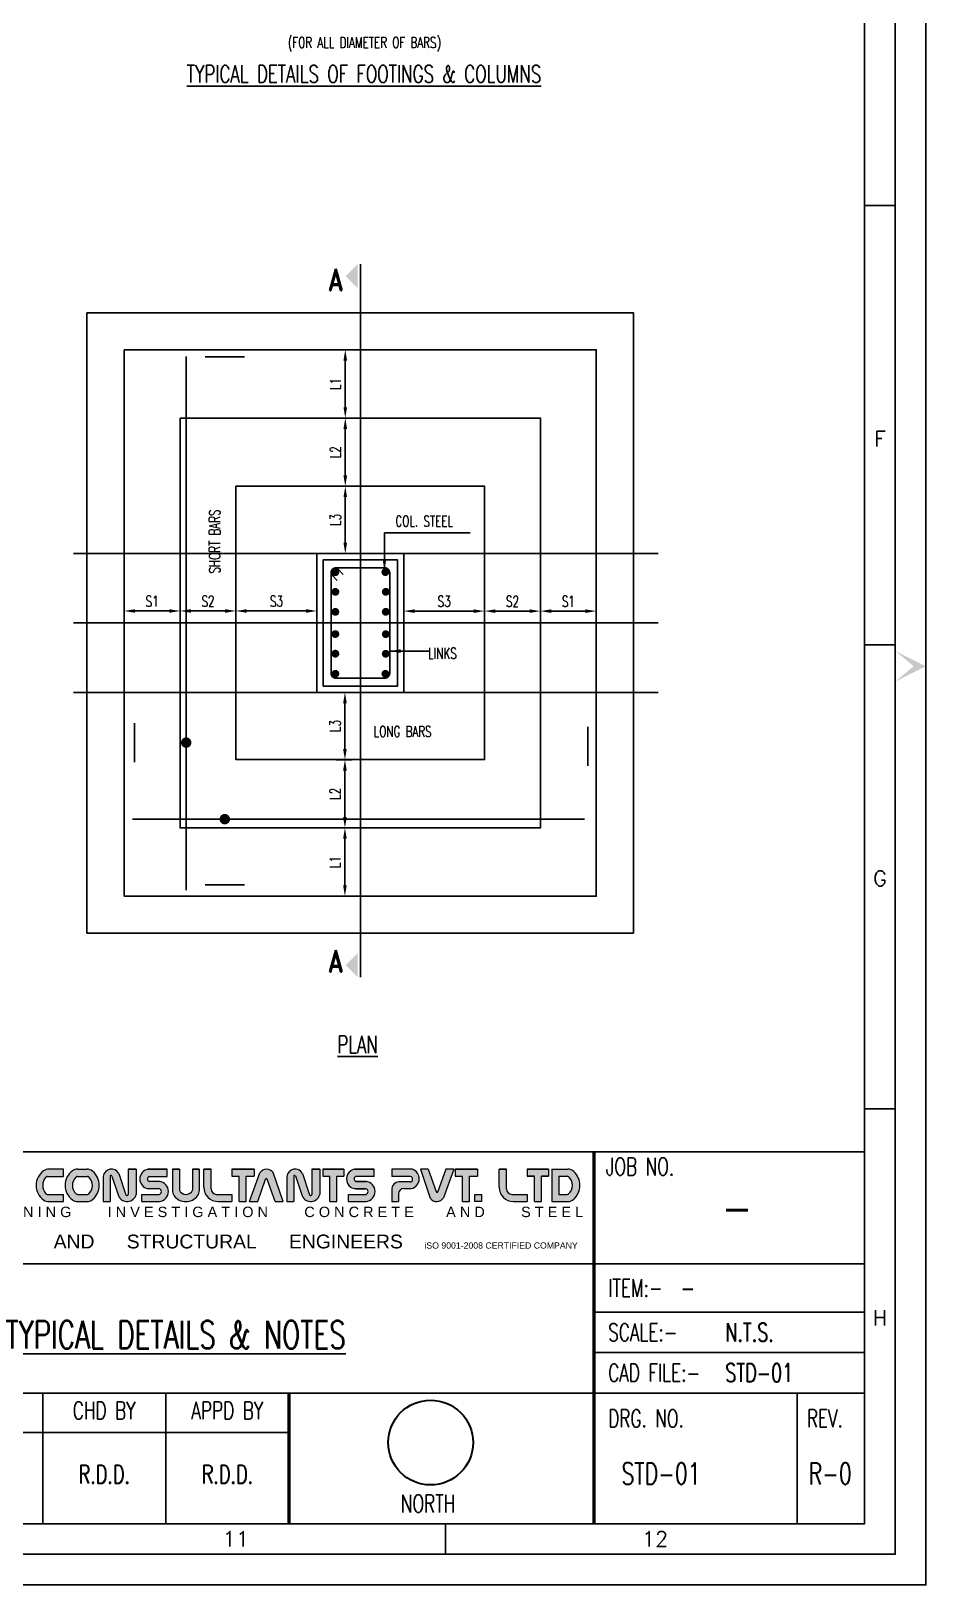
# Model space of a CAD drawing. Extents: x 520771 to 639546, y -254136 to -170582.
# Drawn here: x 618923 to 639546, y -254136 to -218305 of the extents above; entities that cross this region are included whole.
import ezdxf
from ezdxf.enums import TextEntityAlignment as Align
from ezdxf.lldxf.tags import DXFTag

# ---------------------------------------------------------------- set-up
doc = ezdxf.new("R2010")
doc.units = 0
doc.header["$LTSCALE"] = 500
doc.header["$MEASUREMENT"] = 0
doc.layers.get('DEFPOINTS').update_dxf_attribs({"color": 4})
doc.layers.add('00 ECPL LOGO', color=250, linetype='Continuous', lineweight=20)
doc.layers.add('HEADING-TXT', color=1, linetype='Continuous', lineweight=25)
for name, color, linetype in [('CEN', 8, 'CENTER'), ('COL', 1, 'Continuous'), ('DIM', 5, 'Continuous'), ('FOOT', 4, 'Continuous'), ('MISC', 5, 'Continuous'), ('PNA', 10, 'Continuous'), ('SECT', 1, 'Continuous'), ('STEEL', 6, 'Continuous'), ('TEXT', 4, 'Continuous'), ('TEXT (SHEET)', 4, 'Continuous'), ('TITLE', 4, 'Continuous'), ('TXT', 4, 'Continuous'), ('TXT1', 2, 'Continuous')]:
    doc.layers.add(name, color=color, linetype=linetype)
doc.styles.add('ROMAND', font='romand')
doc.styles.add('ROMANS', font='r.shx', dxfattribs={"width": 0.7, "bigfont": 'bigfont.shx'})
doc.styles.add('SEC. TEXT', font='arial.ttf', dxfattribs={"height": 180})
tags = doc.linetypes.add('CENTER', pattern=[2, 1.25, -0.25, 0.25, -0.25]).pattern_tags.tags
tags[10:11] = [DXFTag(74, 4), DXFTag(75, 0), DXFTag(340, '0'), DXFTag(46, 1.0), DXFTag(50, 0.0), DXFTag(44, 0.0), DXFTag(45, 0.0)]
tags[8:9] = [DXFTag(74, 4), DXFTag(75, 0), DXFTag(340, '0'), DXFTag(46, 1.0), DXFTag(50, 0.0), DXFTag(44, 0.0), DXFTag(45, 0.0)]
tags[6:7] = [DXFTag(74, 4), DXFTag(75, 0), DXFTag(340, '0'), DXFTag(46, 1.0), DXFTag(50, 0.0), DXFTag(44, 0.0), DXFTag(45, 0.0)]
tags[4:5] = [DXFTag(74, 4), DXFTag(75, 0), DXFTag(340, '0'), DXFTag(46, 1.0), DXFTag(50, 0.0), DXFTag(44, 0.0), DXFTag(45, 0.0)]
tags = doc.linetypes.add('HIDDEN', pattern=[0.375, 0.25, -0.125]).pattern_tags.tags
tags[6:7] = [DXFTag(74, 4), DXFTag(75, 0), DXFTag(340, '0'), DXFTag(46, 1.0), DXFTag(50, 0.0), DXFTag(44, 0.0), DXFTag(45, 0.0)]
tags[4:5] = [DXFTag(74, 4), DXFTag(75, 0), DXFTag(340, '0'), DXFTag(46, 1.0), DXFTag(50, 0.0), DXFTag(44, 0.0), DXFTag(45, 0.0)]
doc.dimstyles.new('dim25', dxfattribs={"dimtxt": 250, "dimasz": 250, "dimexe": 200, "dimexo": 200, "dimgap": 100, "dimtad": 1, "dimdec": 0, "dimlfac": 0.25, "dimzin": 0, "dimdsep": 46, "dimtxsty": 'ROMANS', "dimcen": 0, "dimclrd": 5, "dimclre": 5, "dimclrt": 4, "dimadec": 0, "dimazin": 0, "dimtfac": 1, "dimtdec": 0, "dimtix": 1, "dimtofl": 0, "dimtmove": 2, "dimatfit": 3, "dimfxl": 1, "dimtolj": 1, "dimtzin": 0, "dimlwd": -1, "dimlwe": -1, "dimarcsym": 0})

# ---------------------------------------------------------------- blocks, each defined once
blk = doc.blocks.new('FOLDER')
at = {"layer": 'PNA'}
for points in [[(-1250, 2500), (0, 0), (0, 1000)], [(1250, 2500), (0, 0), (0, 1000)]]:
    blk.add_solid(points, dxfattribs=at)
blk = doc.blocks.new('A1')
at = {"layer": '00 ECPL LOGO'}
h = blk.add_hatch(color=4, dxfattribs=at)
h.dxf.hatch_style = 1
h.paths.add_polyline_path([(68929, 6682), (68691, 6682, 0.154275), (68607, 6655, 0.519672), (68607, 6187, 0.154275), (68691, 6161), (68929, 6161), (68929, 6276), (68665, 6276, -0.210932), (68644, 6286, -0.385278), (68643, 6554, -0.212895), (68665, 6564), (68929, 6564)])
h.paths.add_polyline_path([(69394, 6649, 0.173792), (69302, 6682), (69155, 6682, 0.159018), (69070, 6654, 0.507969), (69070, 6189, 0.159018), (69155, 6161), (69302, 6161, 0.173792), (69394, 6194, 0.472311)])
h.paths.add_polyline_path([(69312, 6564, -0.185053), (69331, 6557, -0.445893), (69331, 6284, -0.185053), (69312, 6276), (69149, 6276, -0.185053), (69129, 6284, -0.445893), (69129, 6557, -0.185053), (69149, 6564)], flags=16)
h.paths.add_polyline_path([(69562, 6564), (69562, 6161), (69674, 6161), (69674, 6564, -0.436861), (69690, 6581, -0.319738), (69704, 6571), (69809, 6252, 0.724077), (70093, 6277), (70093, 6682), (69964, 6682), (69964, 6278, -0.755661), (69930, 6267), (69816, 6611, 0.723435)])
h.paths.add_polyline_path([(70594, 6682), (70281, 6682, 0.823713), (70281, 6367), (70466, 6367, -0.713272), (70466, 6276), (70185, 6276), (70185, 6161), (70466, 6161, 0.900309), (70466, 6484), (70304, 6484, -0.746931), (70304, 6564), (70594, 6564)])
h.paths.add_polyline_path([(70788, 6682), (70676, 6682), (70676, 6341, 0.160106), (70704, 6256, 0.505303), (71080, 6256, 0.160106), (71108, 6341), (71108, 6682), (70999, 6682), (70999, 6342, -0.621318), (70788, 6342)])
h.paths.add_polyline_path([(71299, 6682), (71181, 6682), (71181, 6392, 0.414214), (71412, 6161), (71631, 6161), (71631, 6276), (71386, 6276, -0.414214), (71299, 6363)])
h.paths.add_polyline_path([(71989, 6682), (71631, 6682), (71631, 6567), (71748, 6567), (71748, 6161), (71860, 6161), (71860, 6567), (71989, 6567)])
h.paths.add_polyline_path([(72294, 6628, 0.539211), (72081, 6621), (71915, 6161), (72046, 6161), (72170, 6522, -0.708617), (72197, 6522), (72327, 6161), (72453, 6161)])
h.paths.add_polyline_path([(72766, 6611, 0.723435), (72512, 6564), (72512, 6161), (72624, 6161), (72624, 6564, -0.723435), (72653, 6575), (72759, 6252, 0.724077), (73043, 6277), (73043, 6682), (72914, 6682), (72914, 6278, -0.755661), (72880, 6267)])
h.paths.add_polyline_path([(73430, 6682), (73090, 6682), (73090, 6567), (73206, 6567), (73206, 6161), (73319, 6161), (73319, 6567), (73430, 6567)])
h.paths.add_polyline_path([(73915, 6682), (73623, 6682, 0.157568), (73539, 6654, 0.511532), (73539, 6394, 0.157569), (73623, 6367), (73786, 6367, -0.713272), (73786, 6276), (73506, 6276), (73506, 6161), (73786, 6161, 0.900308), (73786, 6484), (73630, 6484), (73624, 6484, -0.722204), (73624, 6567), (73915, 6567)])
h = blk.add_hatch(color=4, dxfattribs=at)
h.dxf.hatch_style = 1
h.paths.add_polyline_path([(74531, 6682), (74198, 6682), (74198, 6564), (74501, 6564, -0.270444), (74526, 6549, -0.26297), (74526, 6491, -0.270444), (74501, 6476), (74314, 6476, 0.414214), (74198, 6360), (74198, 6161), (74307, 6161), (74307, 6283, -0.414214), (74393, 6370), (74515, 6370, 0.757811)])
h.paths.add_polyline_path([(74784, 6682), (74659, 6682), (74818, 6215, 0.539211), (75030, 6221), (75196, 6682), (75065, 6682), (74941, 6320, -0.708617), (74914, 6320)])
h.paths.add_polyline_path([(75574, 6682), (75217, 6682), (75217, 6567), (75333, 6567), (75333, 6161), (75446, 6161), (75446, 6567), (75574, 6567)])
h.paths.add_polyline_path([(76042, 6682), (75924, 6682), (75924, 6392, 0.414214), (76155, 6161), (76374, 6161), (76374, 6276), (76129, 6276, -0.414214), (76042, 6363)])
h.paths.add_polyline_path([(75638, 6276), (75531, 6276), (75531, 6161), (75638, 6161)])
h = blk.add_hatch(color=4, dxfattribs=at)
h.dxf.hatch_style = 1
h.paths.add_polyline_path([(76374, 6682), (76374, 6567), (76490, 6567), (76490, 6161), (76603, 6161), (76603, 6567), (76715, 6567), (76715, 6682)])
h.paths.add_polyline_path([(76771, 6682), (76771, 6161), (77026, 6161, 0.189446), (77124, 6199, 0.435754), (77124, 6643, 0.189446), (77026, 6682)])
h.paths.add_polyline_path([(77029, 6567, -0.519112), (77029, 6276), (76881, 6276), (76881, 6567)], flags=16)
at = {"color": 1}
for p, q in [((81794, 6959), (1969, 6959)), ((64792, 5159), (81794, 5159)), ((64792, 3084), (81794, 3084)), ((64792, 2451), (72548, 2451))]:
    blk.add_line(p, q, dxfattribs=at)
at = {"color": 5, "linetype": 'ByBlock', "lineweight": -2}
for p, q in [((77465, 4384), (81794, 4384)), ((77465, 3734), (81794, 3734)), ((68592, 984), (68592, 3084)), ((70570, 984), (70570, 3084)), ((80711, 3084), (80711, 984))]:
    blk.add_line(p, q, dxfattribs=at)
blk.add_line((72548, 984), (72548, 3084))
at = {"flags": 128}
blk.add_lwpolyline([(0, 0), (82779, 0), (82779, 58231), (0, 58231)], close=True, dxfattribs=at)
at = {"color": 1, "const_width": 56.6}
for points in [[(77447, 984), (77447, 6959)], [(72548, 984), (72548, 3084)]]:
    blk.add_lwpolyline(points, dxfattribs=at)
at = {"layer": '00 ECPL LOGO', "color": 4}
for p, q in [((68665, 6564), (68929, 6564)), ((68929, 6682), (68691, 6682)), ((68929, 6564), (68929, 6682)), ((69149, 6564), (69312, 6564)), ((69155, 6682), (69302, 6682)), ((69562, 6564), (69562, 6161)), ((69674, 6564), (69674, 6161)), ((69704, 6571), (69809, 6252)), ((69816, 6611), (69930, 6267)), ((69964, 6682), (70093, 6682)), ((69964, 6682), (70093, 6682)), ((70093, 6682), (69964, 6682)), ((69964, 6682), (69964, 6276)), ((70093, 6682), (70093, 6277)), ((70093, 6564), (70093, 6564)), ((70281, 6682), (70594, 6682)), ((70281, 6682), (70594, 6682)), ((70594, 6682), (70281, 6682)), ((70304, 6564), (70594, 6564)), ((70594, 6564), (70594, 6682)), ((70676, 6682), (70788, 6682)), ((70788, 6682), (70676, 6682)), ((70676, 6682), (70676, 6341)), ((70788, 6682), (70788, 6342)), ((70999, 6682), (71108, 6682)), ((71108, 6682), (70999, 6682)), ((70999, 6682), (70999, 6342)), ((71108, 6682), (71108, 6341)), ((71181, 6682), (71299, 6682)), ((71299, 6682), (71181, 6682)), ((71181, 6392), (71181, 6682)), ((71299, 6363), (71299, 6682)), ((71631, 6682), (71989, 6682)), ((71989, 6682), (71631, 6682)), ((71631, 6682), (71631, 6567)), ((71631, 6567), (71748, 6567)), ((71748, 6161), (71748, 6567)), ((71860, 6161), (71860, 6567)), ((71860, 6567), (71989, 6567)), ((71915, 6161), (72081, 6621)), ((71989, 6682), (71989, 6567)), ((72046, 6161), (72170, 6522)), ((72327, 6161), (72197, 6522)), ((72453, 6161), (72294, 6628)), ((72512, 6564), (72512, 6161)), ((72624, 6564), (72624, 6161)), ((72653, 6575), (72759, 6252)), ((72766, 6611), (72880, 6267)), ((72914, 6682), (73043, 6682)), ((72914, 6682), (73043, 6682)), ((73043, 6682), (72914, 6682)), ((72914, 6682), (73043, 6682)), ((72914, 6682), (72914, 6276)), ((73043, 6682), (73043, 6276)), ((73043, 6564), (73043, 6564)), ((73090, 6682), (73430, 6682)), ((73430, 6682), (73090, 6682)), ((73090, 6682), (73430, 6682)), ((73090, 6682), (73430, 6682)), ((73430, 6682), (73090, 6682)), ((73090, 6682), (73090, 6567)), ((73090, 6567), (73206, 6567)), ((73090, 6567), (73206, 6567)), ((73206, 6161), (73206, 6567)), ((73319, 6161), (73319, 6567)), ((73319, 6567), (73430, 6567)), ((73319, 6567), (73430, 6567)), ((73430, 6682), (73430, 6567)), ((73602, 6682), (73915, 6682)), ((73602, 6682), (73915, 6682)), ((73915, 6682), (73623, 6682)), ((73624, 6567), (73915, 6567)), ((73915, 6564), (73915, 6682)), ((74531, 6682), (74198, 6682)), ((74198, 6682), (74198, 6564)), ((74501, 6564), (74198, 6564)), ((74784, 6682), (74659, 6682)), ((74784, 6682), (74659, 6682)), ((74659, 6682), (74818, 6215)), ((74784, 6682), (74914, 6320)), ((75065, 6682), (74941, 6320)), ((75196, 6682), (75030, 6221)), ((75196, 6682), (75065, 6682)), ((75123, 6682), (75065, 6682)), ((75196, 6682), (75065, 6682)), ((75217, 6682), (75574, 6682)), ((75574, 6682), (75217, 6682)), ((75217, 6682), (75574, 6682)), ((75217, 6682), (75574, 6682)), ((75217, 6682), (75574, 6682)), ((75217, 6682), (75217, 6567)), ((75217, 6567), (75333, 6567)), ((75217, 6567), (75333, 6567)), ((75333, 6161), (75333, 6567)), ((75446, 6161), (75446, 6567)), ((75446, 6567), (75574, 6567)), ((75446, 6567), (75574, 6567)), ((75574, 6682), (75574, 6567)), ((75924, 6682), (76042, 6682)), ((76042, 6682), (75924, 6682)), ((75924, 6392), (75924, 6682)), ((76042, 6363), (76042, 6682)), ((76374, 6682), (76715, 6682)), ((76715, 6682), (76374, 6682)), ((76374, 6682), (76374, 6567)), ((76374, 6567), (76490, 6567)), ((76490, 6567), (76374, 6567)), ((76490, 6161), (76490, 6567)), ((76603, 6161), (76603, 6567)), ((76603, 6567), (76715, 6567)), ((76603, 6567), (76715, 6567)), ((76715, 6567), (76603, 6567)), ((76715, 6682), (76715, 6567)), ((76771, 6682), (77026, 6682)), ((76771, 6682), (76771, 6161)), ((76881, 6567), (76881, 6276)), ((76881, 6567), (77019, 6567)), ((68665, 6276), (68929, 6276)), ((68929, 6161), (68929, 6276)), ((69149, 6276), (69312, 6276)), ((70185, 6161), (70185, 6276)), ((70185, 6276), (70466, 6276)), ((70185, 6276), (70466, 6276)), ((70466, 6367), (70281, 6367)), ((70466, 6484), (70304, 6484)), ((71386, 6276), (71631, 6276)), ((71631, 6276), (71631, 6161)), ((73043, 6276), (73043, 6276)), ((73506, 6161), (73506, 6276)), ((73506, 6276), (73786, 6276)), ((73506, 6276), (73786, 6276)), ((73506, 6276), (73786, 6276)), ((73786, 6367), (73602, 6367)), ((73623, 6367), (73774, 6367)), ((73786, 6484), (73624, 6484)), ((73630, 6484), (73786, 6484)), ((74198, 6360), (74198, 6161)), ((74307, 6283), (74307, 6161)), ((74501, 6476), (74314, 6476)), ((74393, 6370), (74515, 6370)), ((76129, 6276), (76374, 6276)), ((76374, 6276), (76374, 6161)), ((76881, 6276), (77019, 6276)), ((68691, 6161), (68929, 6161)), ((69155, 6161), (69302, 6161)), ((69562, 6161), (69674, 6161)), ((69562, 6161), (69674, 6161)), ((69562, 6161), (69674, 6161)), ((70185, 6161), (70466, 6161)), ((70185, 6161), (70466, 6161)), ((70185, 6161), (70466, 6161)), ((71412, 6161), (71631, 6161)), ((71412, 6161), (71631, 6161)), ((71748, 6161), (71860, 6161)), ((71748, 6161), (71860, 6161)), ((71915, 6161), (72046, 6161)), ((71989, 6161), (72046, 6161)), ((72327, 6161), (72453, 6161)), ((72327, 6161), (72453, 6161)), ((72512, 6161), (72624, 6161)), ((72512, 6161), (72624, 6161)), ((72512, 6161), (72624, 6161)), ((73206, 6161), (73319, 6161)), ((73206, 6161), (73319, 6161)), ((73206, 6161), (73319, 6161)), ((73206, 6161), (73319, 6161)), ((73506, 6161), (73786, 6161)), ((73506, 6161), (73786, 6161)), ((73506, 6161), (73786, 6161)), ((73506, 6161), (73786, 6161)), ((73506, 6161), (73786, 6161)), ((74198, 6161), (74307, 6161)), ((75333, 6161), (75446, 6161)), ((75333, 6161), (75446, 6161)), ((75333, 6161), (75446, 6161)), ((76155, 6161), (76374, 6161)), ((76155, 6161), (76374, 6161)), ((76490, 6161), (76603, 6161)), ((76490, 6161), (76603, 6161)), ((76490, 6161), (76603, 6161)), ((76490, 6161), (76603, 6161)), ((76507, 6161), (76603, 6161)), ((76507, 6161), (76603, 6161)), ((76507, 6161), (76603, 6161)), ((76507, 6161), (76603, 6161)), ((76771, 6161), (77026, 6161))]:
    blk.add_line(p, q, dxfattribs=at)
blk.add_lwpolyline([(75531, 6276), (75638, 6276), (75638, 6161), (75531, 6161)], close=True, dxfattribs=at)
for centre, radius, start, end in [((68772, 6421), 286, 125.0807, 234.9193), ((68792, 6421), 200, 138.0741, 222.3563), ((68691, 6537), 145, 90, 125.0807), ((68665, 6535), 28.9, 90, 138.0741), ((69239, 6421), 288, 126.1417, 233.8583), ((69252, 6420), 183, 131.9364, 228.0636), ((69155, 6537), 145, 90, 126.1417), ((69149, 6535), 28.9, 90, 131.9364), ((69302, 6537), 145, 50.5638, 90), ((69312, 6535), 28.9, 48.0636, 90), ((69209, 6420), 183, 311.9364, 48.0636), ((69207, 6421), 295, 309.4362, 50.5638), ((69697, 6546), 136, 28.75, 172.2831), ((69690, 6565), 16.2, 89.1577, 183.5523), ((69690, 6567), 14.5, 18.2334, 89.1577), ((70312, 6524), 160, 101.0425, 258.9575), ((70316, 6524), 41.8, 106.4856, 253.5144), ((72190, 6554), 127, 35.166, 148.5022), ((72184, 6517), 14.5, 19.7665, 161.0546), ((72647, 6546), 136, 28.75, 172.2831), ((72640, 6565), 16.2, 40.0191, 183.5523), ((73633, 6524), 160, 125.818, 234.182), ((73623, 6537), 145, 90, 125.818), ((73638, 6525), 43.7, 108.3261, 238.1957), ((74501, 6535), 28.9, 29.4672, 90), ((74479, 6528), 162, 282.7188, 71.3398), ((74474, 6520), 59.7, 330.5328, 29.4672), ((77019, 6538), 28.9, 51.4816, 90), ((77026, 6537), 145, 47.0907, 90), ((76926, 6422), 178, 308.5184, 51.4816), ((76918, 6421), 303, 312.9093, 47.0907), ((68665, 6305), 28.9, 222.3563, 270), ((69149, 6305), 28.9, 228.0636, 270), ((69312, 6305), 28.9, 270, 311.9364), ((69947, 6311), 150, 203.2219, 346.8516), ((69945, 6277), 19, 214.0796, 357.6127), ((70449, 6322), 162, 276.006, 83.994), ((70450, 6322), 48, 289.0016, 70.9984), ((70820, 6341), 145, 180, 216.3848), ((70892, 6394), 234, 216.3848, 323.6152), ((70893, 6394), 118, 206.2931, 333.7069), ((70964, 6341), 145, 323.6152, 0), ((71412, 6392), 231, 180, 270), ((71386, 6363), 86.7, 180, 270), ((72897, 6311), 150, 203.2219, 346.755), ((72895, 6277), 19, 214.0796, 357.6127), ((73623, 6512), 145, 234.182, 270), ((73630, 6513), 28.9, 238.1957, 270), ((73769, 6322), 162, 276.006, 83.994), ((73771, 6322), 48, 289.0016, 70.9984), ((74314, 6360), 116, 90, 180), ((74393, 6283), 86.7, 90, 180), ((74501, 6505), 28.9, 270, 330.5328), ((74928, 6325), 14.5, 199.7665, 341.0546), ((76155, 6392), 231, 180, 270), ((76129, 6363), 86.7, 180, 270), ((77019, 6305), 28.9, 270, 308.5184), ((68691, 6305), 145, 234.9193, 270), ((69155, 6305), 145, 233.8583, 270), ((69302, 6305), 145, 270, 309.4362), ((74922, 6288), 127, 215.166, 328.5022), ((77026, 6305), 145, 270, 312.9093)]:
    blk.add_arc(centre, radius, start, end, dxfattribs=at)
at = {"layer": 'PNA'}
for p, q in [((81794, 22171), (82287, 22171)), ((81794, 15109), (82287, 15109)), ((81794, 7653), (82287, 7653)), ((75060, 984), (75060, 492))]:
    blk.add_line(p, q, dxfattribs=at)
at = {"layer": 'PNA', "color": 1}
for points in [[(984, 492), (82287, 492), (82287, 57739), (984, 57739)], [(1969, 984), (81794, 984), (81794, 57247), (1969, 57247)]]:
    blk.add_lwpolyline(points, close=True, dxfattribs=at)
at = {"layer": 'PNA', "xscale": 0.196857838483993, "yscale": 0.196857838483993, "zscale": 0.196857838483993, "rotation": 90}
blk.add_blockref('FOLDER', (82779, 14764), dxfattribs=at)
at = {"layer": '00 ECPL LOGO', "color": 4, "attachment_point": 1, "style": 'SEC. TEXT'}
for s, insert, char_height, width in [('\\pt3669.2;E V O L U T I O N        P L A N N I N G         I N V E S T I G A T I O N         C O N C R E T E        A N D         S T E E L', (65027, 6078), 166.781, 445502.26), ('\\pt4892.2;CONSULTING     CIVIL      AND      STRUCTURAL      ENGINEERS', (65006, 5630), 222.37, 495763.22), ('\\pt2201.5;iSO 9001-2008 CERTIFIED COMPANY', (74724, 5505), 100.07, 434288.5)]:
    blk.add_mtext(s, dxfattribs=dict(at, insert=insert, char_height=char_height, width=width))
at = {"layer": 'PNA', "style": 'ROMANS'}
for s, height, p in [('F', 246, (82041, 18417)), ('G', 246, (82041, 11355)), ('H', 246, (82041, 4292)), ('11', 246.1, (71694, 738)), ('12', 246.1, (78428, 738))]:
    blk.add_text(s, height=height, dxfattribs=at).set_placement(p, align=Align.MIDDLE)
at = {"layer": 'TEXT (SHEET)', "color": 4, "style": 'ROMANS', "width": 0.7}
for s, p in [('JOB NO.', (77639, 6582)), ('NORTH', (74345, 1166))]:
    blk.add_text(s, height=283.2, dxfattribs=at).set_placement(p)
for s, p in [('ITEM:-', (77676, 4772)), ('SCALE:-', (77676, 4059)), ('CAD FILE:-', (77676, 3409)), ('DRG. NO. ', (77676, 2676)), ('REV.', (80867, 2676))]:
    blk.add_text(s, height=283.2, dxfattribs=at).set_placement(p, align=Align.MIDDLE_LEFT)
for s, p in [('CHD BY', (69581, 2803)), ('APPD BY', (71559, 2803))]:
    blk.add_text(s, height=283.2, dxfattribs=at).set_placement(p, align=Align.MIDDLE_CENTER)
blk = doc.blocks.new('*D5')
at = {"layer": 'DEFPOINTS', "color": 0, "transparency": 16777216}
for p in [(626513, -233554), (626156, -235106), (626513, -235106)]:
    blk.add_point(p, dxfattribs=at)
at = {"layer": 'DIM', "color": 5, "transparency": 16777216}
for p, q in [((626313, -233554), (625956, -233554)), ((626156, -233804), (626156, -234856)), ((626313, -235106), (625956, -235106))]:
    blk.add_line(p, q, dxfattribs=at)
for points in [[(626114, -233804), (626198, -233804), (626156, -233554)], [(626114, -234856), (626198, -234856), (626156, -235106)]]:
    blk.add_solid(points, dxfattribs=at)
at = {"layer": 'DIM', "color": 4, "transparency": 16777216, "insert": (625931, -234330), "char_height": 250, "attachment_point": 5, "rotation": 90, "style": 'ROMANS'}
blk.add_mtext('\\A1;L3', dxfattribs=at)
blk = doc.blocks.new('*D6')
at = {"layer": 'DEFPOINTS', "color": 0, "transparency": 16777216}
for p in [(626513, -236680), (626156, -238254), (626513, -238254)]:
    blk.add_point(p, dxfattribs=at)
at = {"layer": 'DIM', "color": 5, "transparency": 16777216}
for p, q in [((626313, -236680), (625956, -236680)), ((626156, -236930), (626156, -238004)), ((626313, -238254), (625956, -238254))]:
    blk.add_line(p, q, dxfattribs=at)
for points in [[(626114, -236930), (626198, -236930), (626156, -236680)], [(626114, -238004), (626198, -238004), (626156, -238254)]]:
    blk.add_solid(points, dxfattribs=at)
at = {"layer": 'DIM', "color": 4, "transparency": 16777216, "insert": (625931, -237467), "char_height": 250, "attachment_point": 5, "rotation": 90, "style": 'ROMANS'}
blk.add_mtext('\\A1;L1', dxfattribs=at)
blk = doc.blocks.new('*D7')
at = {"layer": 'DEFPOINTS', "color": 0, "transparency": 16777216}
for p in [(626513, -235106), (626156, -236680), (626513, -236680)]:
    blk.add_point(p, dxfattribs=at)
at = {"layer": 'DIM', "color": 5, "transparency": 16777216}
for p, q in [((626313, -235106), (625956, -235106)), ((626156, -235356), (626156, -236430)), ((626313, -236680), (625956, -236680))]:
    blk.add_line(p, q, dxfattribs=at)
for points in [[(626114, -235356), (626198, -235356), (626156, -235106)], [(626114, -236430), (626198, -236430), (626156, -236680)]]:
    blk.add_solid(points, dxfattribs=at)
at = {"layer": 'DIM', "color": 4, "transparency": 16777216, "insert": (625931, -235893), "char_height": 250, "attachment_point": 5, "rotation": 90, "style": 'ROMANS'}
blk.add_mtext('\\A1;L2', dxfattribs=at)
blk = doc.blocks.new('*D8')
at = {"layer": 'DEFPOINTS', "color": 0, "transparency": 16777216}
for p in [(626164, -225654), (626513, -225654), (626509, -227228)]:
    blk.add_point(p, dxfattribs=at)
at = {"layer": 'DIM', "color": 5, "transparency": 16777216}
for p, q in [((626313, -225654), (625964, -225654)), ((626164, -226978), (626164, -225904)), ((626309, -227228), (625964, -227228))]:
    blk.add_line(p, q, dxfattribs=at)
for points in [[(626122, -225904), (626206, -225904), (626164, -225654)], [(626122, -226978), (626206, -226978), (626164, -227228)]]:
    blk.add_solid(points, dxfattribs=at)
at = {"layer": 'DIM', "color": 4, "transparency": 16777216, "insert": (625939, -226441), "char_height": 250, "attachment_point": 5, "rotation": 90, "style": 'ROMANS'}
blk.add_mtext('\\A1;L1', dxfattribs=at)
blk = doc.blocks.new('*D9')
at = {"layer": 'DEFPOINTS', "color": 0, "transparency": 16777216}
for p in [(623644, -231677), (625511, -231677), (625511, -231677)]:
    blk.add_point(p, dxfattribs=at)
at = {"layer": 'DIM', "color": 5, "transparency": 16777216}
blk.add_line((623894, -231677), (625261, -231677), dxfattribs=at)
for points in [[(623894, -231636), (623894, -231719), (623644, -231677)], [(625261, -231636), (625261, -231719), (625511, -231677)]]:
    blk.add_solid(points, dxfattribs=at)
at = {"layer": 'DIM', "color": 4, "transparency": 16777216, "insert": (624578, -231452), "char_height": 250, "attachment_point": 5, "style": 'ROMANS'}
blk.add_mtext('\\A1;S3', dxfattribs=at)
blk = doc.blocks.new('*D10')
at = {"layer": 'DEFPOINTS', "color": 0, "transparency": 16777216}
for p in [(622357, -231677), (621069, -231954), (622357, -231954)]:
    blk.add_point(p, dxfattribs=at)
at = {"layer": 'DIM', "color": 5, "transparency": 16777216}
for p, q in [((621069, -231754), (621069, -231477)), ((621319, -231677), (622107, -231677)), ((622357, -231754), (622357, -231477))]:
    blk.add_line(p, q, dxfattribs=at)
for points in [[(621319, -231636), (621319, -231719), (621069, -231677)], [(622107, -231636), (622107, -231719), (622357, -231677)]]:
    blk.add_solid(points, dxfattribs=at)
at = {"layer": 'DIM', "color": 4, "transparency": 16777216, "insert": (621713, -231452), "char_height": 250, "attachment_point": 5, "style": 'ROMANS'}
blk.add_mtext('\\A1;S1', dxfattribs=at)
blk = doc.blocks.new('*D11')
at = {"layer": 'DEFPOINTS', "color": 0, "transparency": 16777216}
for p in [(623644, -231677), (622357, -231954), (623644, -231954)]:
    blk.add_point(p, dxfattribs=at)
at = {"layer": 'DIM', "color": 5, "transparency": 16777216}
for p, q in [((622357, -231754), (622357, -231477)), ((622607, -231677), (623394, -231677)), ((623644, -231754), (623644, -231477))]:
    blk.add_line(p, q, dxfattribs=at)
for points in [[(622607, -231636), (622607, -231719), (622357, -231677)], [(623394, -231636), (623394, -231719), (623644, -231677)]]:
    blk.add_solid(points, dxfattribs=at)
at = {"layer": 'DIM', "color": 4, "transparency": 16777216, "insert": (623001, -231452), "char_height": 250, "attachment_point": 5, "style": 'ROMANS'}
blk.add_mtext('\\A1;S2', dxfattribs=at)
blk = doc.blocks.new('*D12')
at = {"layer": 'DEFPOINTS', "color": 0, "transparency": 16777216}
for p in [(626164, -228802), (626513, -228802), (626512, -230354)]:
    blk.add_point(p, dxfattribs=at)
at = {"layer": 'DIM', "color": 5, "transparency": 16777216}
for p, q in [((626313, -228802), (625964, -228802)), ((626164, -230104), (626164, -229052)), ((626312, -230354), (625964, -230354))]:
    blk.add_line(p, q, dxfattribs=at)
for points in [[(626122, -229052), (626206, -229052), (626164, -228802)], [(626122, -230104), (626206, -230104), (626164, -230354)]]:
    blk.add_solid(points, dxfattribs=at)
at = {"layer": 'DIM', "color": 4, "transparency": 16777216, "insert": (625939, -229578), "char_height": 250, "attachment_point": 5, "rotation": 90, "style": 'ROMANS'}
blk.add_mtext('\\A1;L3', dxfattribs=at)
blk = doc.blocks.new('*D13')
at = {"layer": 'DEFPOINTS', "color": 0, "transparency": 16777216}
for p in [(629373, -231680), (627513, -231954), (629373, -231954)]:
    blk.add_point(p, dxfattribs=at)
at = {"layer": 'DIM', "color": 5, "transparency": 16777216}
for p, q in [((627513, -231754), (627513, -231480)), ((627763, -231680), (629123, -231680)), ((629373, -231754), (629373, -231480))]:
    blk.add_line(p, q, dxfattribs=at)
for points in [[(627763, -231639), (627763, -231722), (627513, -231680)], [(629123, -231639), (629123, -231722), (629373, -231680)]]:
    blk.add_solid(points, dxfattribs=at)
at = {"layer": 'DIM', "color": 4, "transparency": 16777216, "insert": (628443, -231455), "char_height": 250, "attachment_point": 5, "style": 'ROMANS'}
blk.add_mtext('\\A1;S3', dxfattribs=at)
blk = doc.blocks.new('*D14')
at = {"layer": 'DEFPOINTS', "color": 0, "transparency": 16777216}
for p in [(631948, -231680), (630661, -231954), (631948, -231954)]:
    blk.add_point(p, dxfattribs=at)
at = {"layer": 'DIM', "color": 5, "transparency": 16777216}
for p, q in [((630661, -231754), (630661, -231480)), ((630911, -231680), (631698, -231680)), ((631948, -231754), (631948, -231480))]:
    blk.add_line(p, q, dxfattribs=at)
for points in [[(630911, -231639), (630911, -231722), (630661, -231680)], [(631698, -231639), (631698, -231722), (631948, -231680)]]:
    blk.add_solid(points, dxfattribs=at)
at = {"layer": 'DIM', "color": 4, "transparency": 16777216, "insert": (631305, -231455), "char_height": 250, "attachment_point": 5, "style": 'ROMANS'}
blk.add_mtext('\\A1;S1', dxfattribs=at)
blk = doc.blocks.new('*D15')
at = {"layer": 'DEFPOINTS', "color": 0, "transparency": 16777216}
for p in [(630661, -231680), (629373, -231954), (630661, -231954)]:
    blk.add_point(p, dxfattribs=at)
at = {"layer": 'DIM', "color": 5, "transparency": 16777216}
for p, q in [((629373, -231754), (629373, -231480)), ((629623, -231680), (630411, -231680)), ((630661, -231754), (630661, -231480))]:
    blk.add_line(p, q, dxfattribs=at)
for points in [[(629623, -231639), (629623, -231722), (629373, -231680)], [(630411, -231639), (630411, -231722), (630661, -231680)]]:
    blk.add_solid(points, dxfattribs=at)
at = {"layer": 'DIM', "color": 4, "transparency": 16777216, "insert": (630017, -231455), "char_height": 250, "attachment_point": 5, "style": 'ROMANS'}
blk.add_mtext('\\A1;S2', dxfattribs=at)
blk = doc.blocks.new('*D16')
at = {"layer": 'DEFPOINTS', "color": 0, "transparency": 16777216}
for p in [(626164, -227228), (626509, -227228), (626513, -228802)]:
    blk.add_point(p, dxfattribs=at)
at = {"layer": 'DIM', "color": 5, "transparency": 16777216}
for p, q in [((626309, -227228), (625964, -227228)), ((626164, -228552), (626164, -227478)), ((626313, -228802), (625964, -228802))]:
    blk.add_line(p, q, dxfattribs=at)
for points in [[(626122, -227478), (626206, -227478), (626164, -227228)], [(626122, -228552), (626206, -228552), (626164, -228802)]]:
    blk.add_solid(points, dxfattribs=at)
at = {"layer": 'DIM', "color": 4, "transparency": 16777216, "insert": (625939, -228015), "char_height": 250, "attachment_point": 5, "rotation": 90, "style": 'ROMANS'}
blk.add_mtext('\\A1;L2', dxfattribs=at)

msp = doc.modelspace()

# ---------------------------------------------------------------- linework, layer by layer
for p, q in [((623838.5, -225816.7), (622936.2, -225816.7)), ((621304.4, -235163.3), (621304.4, -234261)), ((631756.7, -235247.7), (631756.7, -234345.4)), ((623838.5, -237990), (622936.2, -237990))]:
    msp.add_line(p, q)
at = {"layer": 'CEN'}
for p, q in [((626512.7, -224537), (626512.7, -239259.2)), ((633372.8, -230353.7), (619904.2, -230353.7)), ((633372.8, -231953.7), (619904.2, -231953.7)), ((633372.8, -233553.7), (619904.2, -233553.7))]:
    msp.add_line(p, q, dxfattribs=at)
at = {"layer": 'COL', "color": 4}
for points in [[(625510.5, -233553.7), (625510.5, -230353.7), (627513.4, -230353.7), (627513.4, -233553.7)], [(625655.8, -233408.2), (625655.8, -230499.1), (627369.6, -230499.1), (627369.6, -233408.2)]]:
    msp.add_lwpolyline(points, close=True, dxfattribs=at)
at = {"layer": 'DEFPOINTS', "color": 0, "linetype": 'ByBlock'}
for p in [(627369.6, -230499.1), (627513.4, -230398.3), (625655.8, -233408.2)]:
    msp.add_point(p, dxfattribs=at)
at = {"layer": 'DIM'}
msp.add_lwpolyline([(631756.7, -234712.2, 0, 210.5, 0), (631305.5, -234712.2, 0, 0, 0), (631756.7, -234712.2, 0, 0, 0), (621755.6, -234712.2, 210.5, 0, 0), (621304.4, -234712.2, 210.5, 0, 0)], format="xyseb", dxfattribs=at)
at = {"layer": 'FOOT', "linetype": 'HIDDEN', "ltscale": 5}
msp.add_lwpolyline([(620211.4, -224801.4), (632806.3, -224801.4), (632806.3, -239105.9), (620211.4, -239105.9)], close=True, dxfattribs=at)
at = {"layer": 'FOOT', "linetype": 'Continuous'}
for points in [[(621069.4, -225653.7), (631948.4, -225653.7), (631948.4, -238253.7), (621069.4, -238253.7)], [(622356.9, -227227.7), (630660.8, -227227.7), (630660.8, -236679.7), (622356.9, -236679.7)], [(623644.5, -228801.7), (629373.2, -228801.7), (629373.2, -235105.7), (623644.5, -235105.7)]]:
    msp.add_lwpolyline(points, close=True, dxfattribs=at)
at = {"layer": 'MISC'}
msp.add_lwpolyline([(623387.3, -225816.7, 0, 210.5, 0), (623387.3, -226267.9, 0, 0, 0), (623387.3, -225816.7, 0, 0, 0), (623387.3, -237538.8, 210.5, 0, 0), (623387.3, -237990, 210.5, 0, 0)], format="xyseb", dxfattribs=at)
at = {"layer": 'MISC', "const_width": 120.3}
for points in [[(622436.9, -234712.2, 1), (622557.2, -234712.2, 1)], [(623327.2, -236477.8, 1), (623447.5, -236477.8, 1)]]:
    msp.add_lwpolyline(points, format="xyb", close=True, dxfattribs=at)
at = {"layer": 'SECT'}
for p, q in [((626512.7, -224537), (626512.7, -223677)), ((626512.7, -239259.2), (626512.7, -240120.1))]:
    msp.add_line(p, q, dxfattribs=at)
for points in [[(626449.2, -224231.2), (626449.2, -223677), (626173, -223954.9)], [(626449.2, -239566), (626449.2, -240120.1), (626173, -239842.3)]]:
    msp.add_solid(points, dxfattribs=at)
at = {"layer": 'STEEL'}
for p, q in [((622497, -225810.8), (622497, -238113)), ((621263, -236477.8), (631676.4, -236477.8))]:
    msp.add_line(p, q, dxfattribs=at)
msp.add_lwpolyline([(625836.2, -233107.5), (625836.2, -230799.8, -0.4142136), (625956.6, -230679.5), (627068.8, -230679.5, -0.4142136), (627189.1, -230799.8), (627189.1, -233107.5, -0.4142136), (627068.8, -233227.8), (625956.6, -233227.8, -0.4142136)], format="xyb", close=True, dxfattribs=at)
for points in [[(625976.7, -230971), (625861.3, -230848.6, -1), (625992.6, -230724.8), (626012.5, -230731.3)], [(626116.5, -230835.3), (625997.5, -230716.3, 1), (625869.9, -230843.9), (625875.8, -230864)]]:
    msp.add_lwpolyline(points, format="xyb", dxfattribs=at)
at = {"layer": 'STEEL', "const_width": 90.2}
for points in [[(625890.2, -230782, 1), (625980.4, -230782, 1)], [(627133.6, -230780.4, -1), (627043.4, -230780.4, -1)], [(625890.2, -231236.5, 1), (625980.4, -231236.5, 1)], [(627141.6, -231234.9, -1), (627051.4, -231234.9, -1)], [(625890.2, -231697.5, 1), (625980.4, -231697.5, 1)], [(627141.6, -231695.9, -1), (627051.4, -231695.9, -1)], [(625890.2, -232209.8, -1), (625980.4, -232209.8, -1)], [(627141.6, -232211.4, 1), (627051.4, -232211.4, 1)], [(625890.2, -232662.3, -1), (625980.4, -232662.3, -1)], [(627141.6, -232663.9, 1), (627051.4, -232663.9, 1)], [(625890.2, -233125.3, -1), (625980.4, -233125.3, -1)], [(627133.6, -233126.9, 1), (627043.4, -233126.9, 1)]]:
    msp.add_lwpolyline(points, format="xyb", close=True, dxfattribs=at)
at = {"layer": 'TITLE', "lineweight": 35}
msp.add_circle((628131.1, -250852.8), 977.3, dxfattribs=at)

# ---------------------------------------------------------------- block references
at = {"xscale": 1.434849416022188, "yscale": 1.434849416022188, "zscale": 1.434849416123004}
msp.add_blockref('A1', (520770.9, -254135.6), dxfattribs=at)

# ---------------------------------------------------------------- texts
at = {"layer": 'HEADING-TXT', "color": 6, "style": 'ROMANS', "width": 0.7}
msp.add_text('%%uTYPICAL DETAILS OF FOOTINGS & COLUMNS', height=400, dxfattribs=at).set_placement((626595, -219294.1), align=Align.MIDDLE)
msp.add_text('%%uPLAN', height=400, dxfattribs=at).set_placement((626449.5, -241673.8), align=Align.MIDDLE_CENTER)
at = {"layer": 'TEXT', "color": 1, "style": 'ROMANS', "width": 0.7}
msp.add_text('-', height=918.9, dxfattribs=at).set_placement((635192.8, -245431.7), align=Align.MIDDLE_CENTER)
at = {"layer": 'TEXT', "color": 2, "style": 'ROMANS', "width": 0.7}
for s, height, p in [('-', 424.1, (633895, -247288.8)), ('N.T.S.', 424.09, (634921.4, -248311.1)), ('STD-01', 424.09, (634921.4, -249243.8)), ('STD-01', 494.78, (632528.9, -251568.7)), ('R-0', 494.78, (636842.7, -251568.7))]:
    msp.add_text(s, height=height, dxfattribs=at).set_placement(p, align=Align.MIDDLE_LEFT)
at = {"layer": 'TEXT', "color": 1, "style": 'ROMANS', "width": 0.7}
msp.add_text('%%UTYPICAL DETAILS & NOTES', height=636.14, dxfattribs=at).set_placement((618332, -248363.9), align=Align.MIDDLE_LEFT)
at = {"layer": 'TEXT', "color": 2, "style": 'ROMANS', "width": 0.7}
for p in [(620609.2, -251584.9), (623447.7, -251584.9)]:
    msp.add_text('R.D.D.', height=424.09, dxfattribs=at).set_placement(p, align=Align.MIDDLE_CENTER)
at = {"layer": 'TXT', "style": 'ROMANS', "width": 0.7}
msp.add_text('(FOR ALL DIAMETER OF BARS)', height=250, dxfattribs=at).set_placement((626604, -218586.1), align=Align.MIDDLE)
msp.add_text('SHORT BARS', height=250, rotation=90, dxfattribs=at).set_placement((623278.5, -230813.2))
for s, p in [('COL. STEEL', (627319, -229730.6)), ('LINKS', (628073.4, -232779)), ('LONG BARS', (626817.4, -234580.1))]:
    msp.add_text(s, height=250, dxfattribs=at).set_placement(p)
at = {"layer": 'TXT1', "style": 'ROMAND', "width": 0.8}
for p in [(625945.3, -224036.7), (625945.3, -239750.7)]:
    msp.add_text('A', height=500, dxfattribs=at).set_placement(p, align=Align.MIDDLE)

# ---------------------------------------------------------------- dimensions: what is measured, and where the dimension line sits
at = {"layer": 'DIM'}
for base, p1, p2, text, picture, middle in [((626164, -225653.7), (626508.9, -227227.7), (626512.7, -225653.7), 'L1', '*D8', (625939, -226440.7)), ((626164, -227227.7), (626512.7, -228801.7), (626508.9, -227227.7), 'L2', '*D16', (625939, -228014.7)), ((626164, -228801.7), (626511.9, -230353.7), (626512.7, -228801.7), 'L3', '*D12', (625939, -229577.7)), ((626156, -235105.7), (626512.7, -233553.7), (626512.7, -235105.7), 'L3', '*D5', (625931, -234329.7)), ((626156, -236679.7), (626512.7, -235105.7), (626512.7, -236679.7), 'L2', '*D7', (625931, -235892.7)), ((626156, -238253.7), (626512.7, -236679.7), (626512.7, -238253.7), 'L1', '*D6', (625931, -237466.7))]:
    dim = msp.add_linear_dim(base=base, p1=p1, p2=p2, angle=90, text=text, dimstyle='dim25', dxfattribs=at)
    dim.commit()
    dim.dimension.update_dxf_attribs({"geometry": picture, "text_midpoint": middle})
for base, p1, p2, text, picture, middle in [((622356.9, -231677.2), (621069.4, -231953.7), (622356.9, -231953.7), 'S1', '*D10', (621713.1, -231452.2)), ((623644.5, -231677.2), (622356.9, -231953.7), (623644.5, -231953.7), 'S2', '*D11', (623000.7, -231452.2)), ((625510.5, -231677.2), (623644.5, -231677.2), (625510.5, -231677.2), 'S3', '*D9', (624577.5, -231452.2)), ((629373.2, -231680.3), (627513.4, -231953.7), (629373.2, -231953.7), 'S3', '*D13', (628443.3, -231455.3)), ((630660.8, -231680.3), (629373.2, -231953.7), (630660.8, -231953.7), 'S2', '*D15', (630017, -231455.3)), ((631948.4, -231680.3), (630660.8, -231953.7), (631948.4, -231953.7), 'S1', '*D14', (631304.6, -231455.3))]:
    dim = msp.add_linear_dim(base=base, p1=p1, p2=p2, text=text, dimstyle='dim25', dxfattribs=at)
    dim.commit()
    dim.dimension.update_dxf_attribs({"geometry": picture, "text_midpoint": middle})

# ---------------------------------------------------------------- leaders
for points in [[(627066.7, -230742.1), (627066.7, -229878.2), (629044.4, -229878.2)], [(627189.1, -232602), (628103.3, -232602)]]:
    msp.add_leader(points, dimstyle='dim25', dxfattribs=at)

doc.saveas('drawing.dxf')
